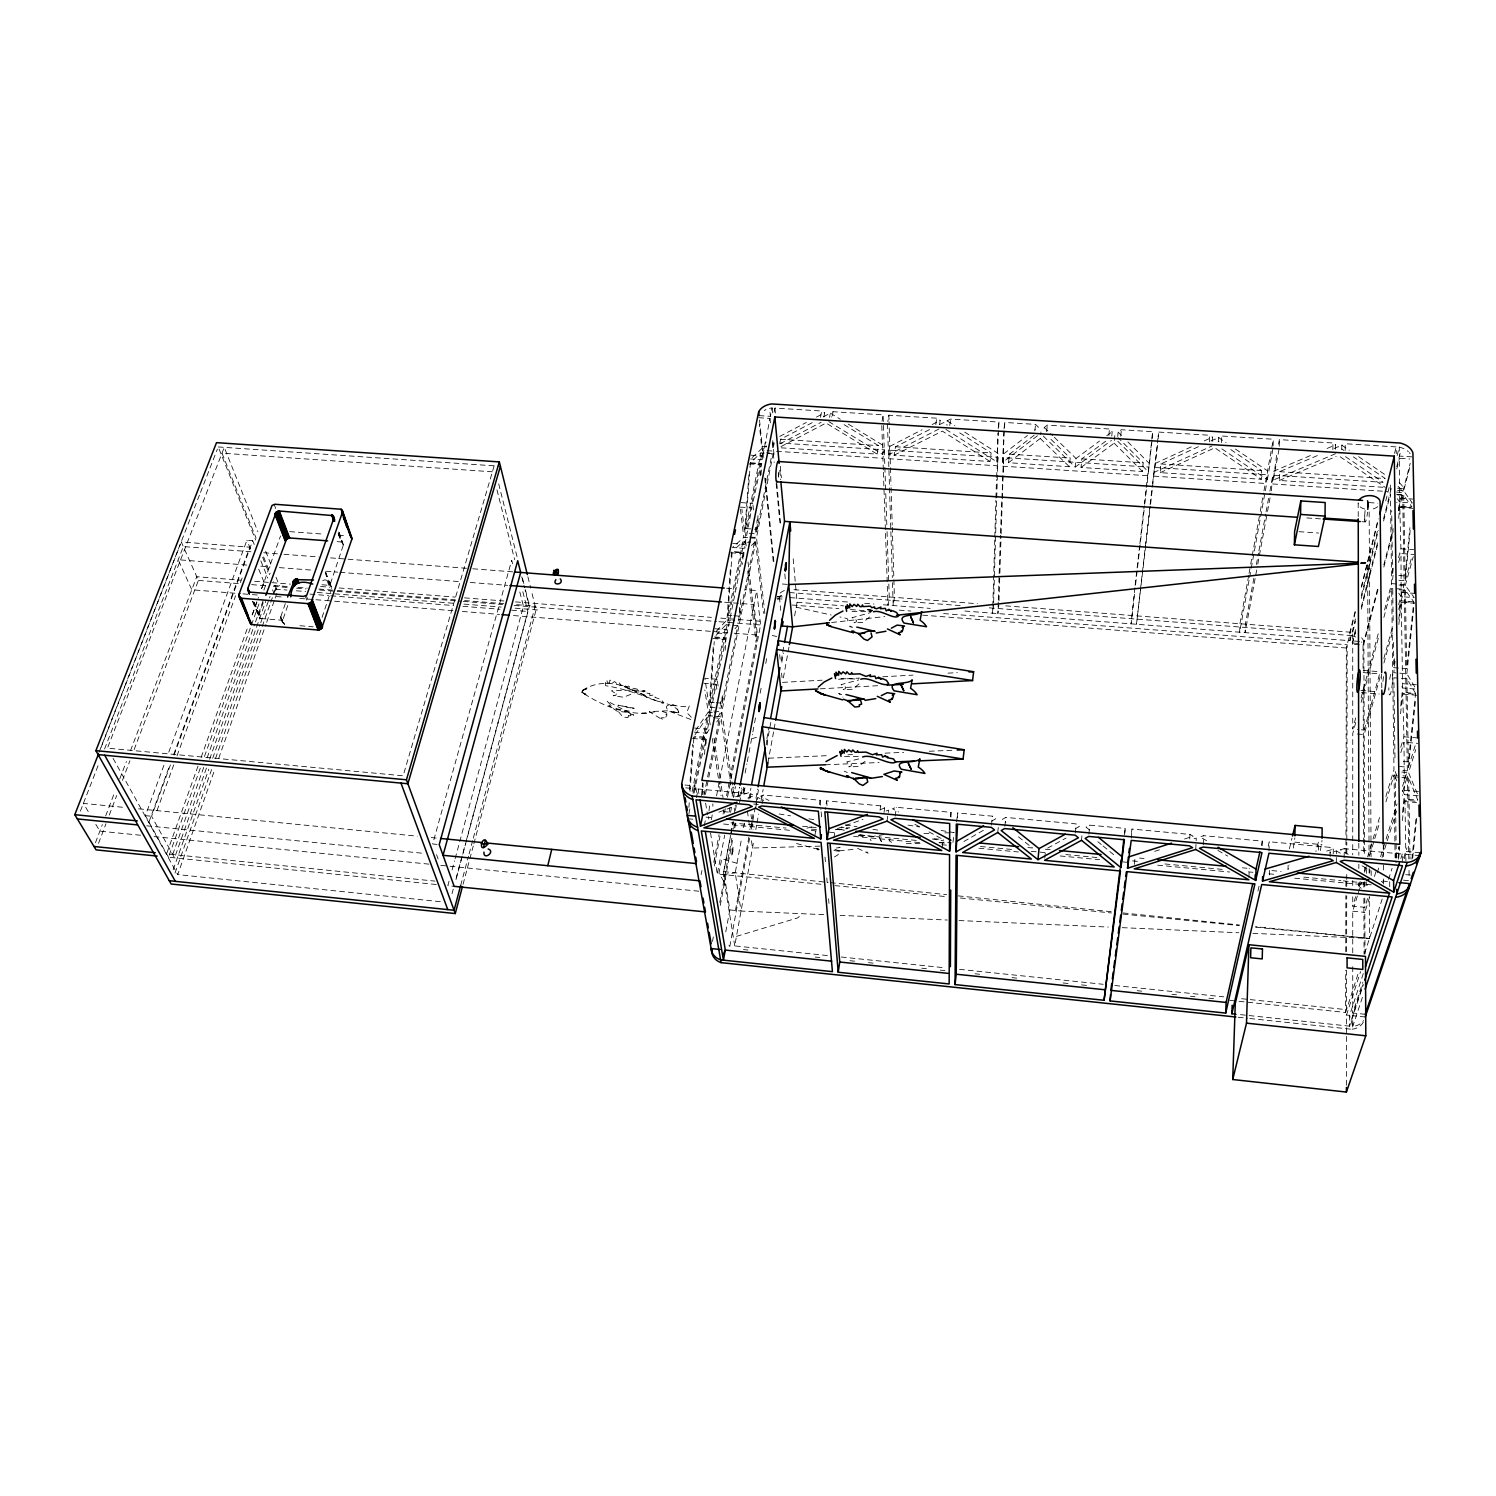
<?xml version="1.0" encoding="UTF-8"?>
<svg xmlns="http://www.w3.org/2000/svg" width="1496" height="1496" viewBox="0 0 1496 1496"><rect width="100%" height="100%" fill="white"/><g stroke="black" fill="none" stroke-linecap="round" stroke-linejoin="round"><path stroke-width="0.75" stroke-dasharray="5 3.75" d="M964.864 611.041L1349.953 640.699L1349.953 632.154L1355.6 609.508M1344.175 857.919L1344.193 848.662L1402.276 854.029L1402.425 863.342M1345.203 450.408L1345.222 443.732L1396.179 446.911L1396.273 453.625M1239.081 1001.329L1345.615 1012.455L1345.708 970.399M1345.745 951.718L1345.858 895.655M1345.876 886.305L1345.895 876.955M1345.933 853.599L1345.97 837.255M1345.97 834.918L1346.344 648.011L1356.012 609.358M1346.381 1085.198L1346.512 1015.036L1360.575 971.596M1346.587 970.156L1346.512 1009.65L1239.922 998.543M1346.624 951.55L1346.718 895.786M1346.737 886.474L1346.737 881.836M1346.755 879.517L1346.755 872.542M1346.793 853.936L1346.811 842.323M1346.811 840.004L1347.167 644.776L940.984 613.379M951.007 817.003L951.026 812.347L896.403 807.298L892.476 808.719L898.535 811.973M1341.762 449.642L1341.781 445.191L1345.222 443.732M1333.254 853.786L1333.273 849.148L1330.187 847.372L1269.244 841.743L1268.253 846.044M1335.61 449.268L1335.648 444.817L1332.917 442.966L1279.398 439.618L1278.556 444.144M1336.321 862.5L1336.377 850.944L1329.701 852.888M1330.131 856.61L1330.187 847.372M1332.88 449.642L1332.917 442.966M957.608 817.62L957.646 812.964L992.484 816.18L995.738 818.761L991.698 821.098M1320.407 850.57L1322.034 840.453M1318.387 850.139L1318.481 841.818L1315.9 851.561M1293.329 848.064L1294.863 837.966M1288.112 865.361L1288.019 869.494L1289.141 864.987M1365.119 510.51A10.659 1.29 -84.2 0 0 1364.707 515.896L1364.726 520.066A10.659 1.29 -84.2 0 0 1365.923 520.907A10.659 1.29 -84.2 0 0 1367.531 512.174M1269.001 850.925L1269.244 841.743M1279.23 446.257L1279.398 439.618M1269.506 874.936L1269.618 870.392M1382.996 487.266L1279.323 480.459L1279.548 471.67L1319.453 454.691M1262.194 845.689L1262.306 841.107L1203.682 835.684L1199.979 836.862L1208.001 841.481M1273.115 445.864L1273.302 439.226L1221.746 436.009L1218.473 437.505L1218.268 441.918M1271.338 490.819L1272.853 475.167L1382.678 482.31M1335.591 453.699L1273.32 480.066L1276.892 453.195M992.746 608.573L992.615 613.192L993.568 604.945M992.802 606.273L994.747 539.495M994.803 537.195L995.868 500.337M995.943 498.037L996.467 479.618M996.542 477.318L997.926 457.234L889.933 450.203L888.587 458.674L892.327 577.55M945.902 429.389L996.99 461.965L997.832 432.942M993.643 602.626L997.926 457.234M996.99 461.965L998.954 422.078L950.633 419.067L947.118 420.825L946.5 425.107M1251.254 568.181L1266.626 483.545L1266.888 474.774L1154.463 467.444L1152.575 483.675M1221.858 448.875L1267.318 479.674L1267.58 470.885L1273.302 439.226M1248.954 877.535L1249.235 868.465M1198.464 446.687L1160.803 463.966L1160.242 472.661L1261.334 479.281L1261.596 470.511L1228.74 448.202M998.243 602.084L997.888 613.584L998.842 605.338M998.318 599.765L1000.394 535.269M1000.469 532.969L1003.648 457.608L1148.61 467.07L1144.384 504.171M1037.439 435.747L1002.75 462.339L1003.76 431.072M998.991 600.719L999.814 575.324M999.889 573.024L1001.086 536.092M1001.161 533.792L1003.648 457.608M1002.75 462.339L1004.788 422.452L1035.569 424.378L1038.374 427.108L1034.727 429.913M1203.27 844.81L1203.682 835.684M1221.447 442.61L1221.746 436.009M1195.753 849.448L1196.295 838.059L1191.919 839.443M1189.75 838.976L1189.975 834.413L1131.967 829.065L1131.406 833.365M1209.348 441.862L1209.684 435.261L1158.615 432.064L1158.091 436.57M1212.227 441.526L1212.452 437.131L1209.684 435.261M322.706 580.766C326.633 577.269 331.009 585.216 330.728 582.711L343.407 544.843L342.023 542.113L336.619 541.515M713.199 646.983L709.254 707.159L721.334 708.206L722.25 694.312M714.284 702.54L710.263 702.185L714.228 641.597M725.167 650.293L725.934 638.717L713.798 637.726M716.322 631.237L726.981 619.961L730.572 565.675M731.17 556.643L731.469 552.118L743.269 552.978L742.521 564.31M716.304 702.709L722.325 703.232L722.942 693.901M743.269 552.978L726.906 633.818L714.808 632.845M731.862 615.567L727.935 615.267L732.161 551.5L743.942 552.361L743.475 559.205M1134.529 864.389L1134.978 857.657M739.641 607.32L738.744 620.896L732.853 620.429M733.807 615.716L739.679 616.184L740.894 597.951M740.202 507.088L751.852 507.911L744.204 548.359L732.423 547.499L743.755 537.438L755.218 538.261L754.732 533.922M1150.63 503.909L1157.829 438.814M1131.369 838.115L1131.967 829.065M1158.185 438.627L1158.615 432.064M1147.208 482.684L1152.631 431.69L1121.308 429.726L1118.092 432.101L1117.736 436.458M1124.88 832.954L1125.179 828.429L1089.649 825.156L1086.059 827.12L1089.612 830.056M1152.182 438.253L1152.631 431.69M689.45 789.869L692.723 744.185M688.889 807.391L689.226 802.791M690.049 791.309L693.321 745.401M693.49 743.101L693.994 736.219L707.234 717.164L711.273 717.519M701.587 795.591L702.409 784.166M704.541 754.452L705.701 738.444L693.209 737.341M702.316 794.769L703.157 783.287M705.962 744.204L706.467 737.322L693.994 736.219M694.275 732.142L706.748 733.227L716.135 684.327L703.812 683.279M748.898 474.943L744.671 532.987L741.885 509.108M745.569 528.537L750.375 462.75L760.94 452.877L772.086 453.625L756.995 529.36L745.569 528.537L760.94 452.877M1105.712 441.245L1081.832 458.842L1081.028 467.463L1142.551 471.502L1143.168 462.825L1118.036 437.617M285.325 603.58L280.65 617.156L282.856 620.316L261.015 618.54L258.752 615.38L263.52 601.803M749.234 533.305L756.097 533.81L757.126 519.86M760.361 475.709L761.221 464.097L749.739 463.33M756.995 529.36L758.154 513.465M760.996 474.868L761.483 468.042M758.659 417.721L769.973 418.45L762.1 459.74L750.637 458.973M744.971 787.794L743.755 793.385L743.68 787.27M1088.92 834.17L1089.649 825.156M1120.785 436.271L1121.308 429.726M1111.79 436.084L1112.164 431.727L1109.415 428.997L1047.331 425.107L1044.245 427.482L1043.797 431.802M1081.533 840.322L1081.907 835.834M1081.028 467.463L1114.165 443.171L1114.894 434.476M1075.4 832.917L1076.166 823.903L1005.798 817.414L1002.376 819.378L1005.873 822.164M1108.873 435.523L1109.415 428.997M1044.769 858.106L1045.592 849.223L1050.229 849.653M1043.329 436.121L1075.194 467.089L1076.017 458.468L1099.504 441.096M1034.147 435.243L1009.52 454.148L1008.51 462.713L1069.378 466.715L1070.201 458.075L1049.238 437.674M1393.225 568.181L1392.552 575.081L1391.691 510.641M1398.872 510.716L1399.321 506.134L1396.703 502.263M1409.718 467.575L1403.659 490.856L1412.336 503.011L1399.714 502.17L1399.452 458.318L1409.83 458.973M1392.608 579.831L1393.057 575.249M1398.667 518.214L1399.788 506.807L1412.43 507.649M1398.835 575.53L1405.137 575.997L1409.905 527.677M1398.91 580.28L1405.212 580.729L1410.186 530.5M1398.068 857.919L1399.19 846.568M1402.575 812.534L1403.94 798.901L1402.35 794.9M1418.245 795.835L1404.37 794.619L1404.015 742.203L1417.703 743.362M1398.592 859.134L1399.714 847.802M1402.425 820.612L1404.445 800.21L1418.358 801.445M1411.906 859.19L1416.001 818.312M1412.692 858.143L1416.768 817.321M1399.059 589.798L1405.38 590.265L1413.757 601.785L1406.745 668.712L1393.767 667.684L1394.964 656.164M1398.816 619.269L1400.742 600.831L1413.757 601.785M1398.984 585.03L1405.305 585.497L1414.206 597.596L1401.172 596.642L1400.985 553.557L1413.851 554.474M1395.039 661.232L1393.842 672.714L1406.838 673.742L1416.058 689.076L1402.631 687.992L1400.424 684.177M1398.853 624.524L1401.247 601.579L1414.3 602.533M1400.742 706L1402.182 692.293L1415.59 693.377L1408.353 761.932L1401.677 761.352M1402.631 687.992L1401.247 601.579M1400.555 713.723L1402.706 693.228L1416.151 694.312M1406.838 673.742L1413.832 607.133M1004.845 826.353L1005.798 817.414M1046.639 431.596L1047.331 425.107M1399.527 766.494L1408.447 767.261L1415.684 698.875M997.757 832.487L998.487 825.792M1008.51 462.713L1040.244 438.478L1040.954 431.989M991.493 825.1L992.484 816.18M1034.858 430.867L1035.569 424.378M1134.884 587.666L1131.107 623.851L1134.529 593.762M1135.146 585.347L1139.634 545.909M1139.896 543.59L1144.122 506.49M1135.595 584.506L1144.571 505.835M1144.833 503.516L1146.946 485.003M1152.032 440.441L1148.442 471.894L1117.381 440.815M1149.844 506.882L1136.493 624.262L1140.831 587.236M1150.125 504.563L1152.294 485.994M1141.111 584.917L1145.73 545.572M1146.011 543.254L1150.349 506.228M1157.493 445.303L1154.332 472.269L1212.022 445.939M952.971 842.379L953.681 836.526M956.58 821.865L957.646 812.964M1004.022 428.922L1004.788 422.452M950.484 816.797L951.026 812.347M998.15 428.548L998.954 422.078M942.05 848.326L943.153 839.537M929.558 429.633L895.468 446.743L894.122 455.214L990.072 461.516L991.137 452.951L958.824 432.307M1124.375 834.88L1125.179 828.429M895.15 816.143L896.403 807.298M949.736 425.5L950.633 419.067M887.016 821.154L888.587 810.121L884.323 811.655M884.043 812.422L884.678 808.008L880.677 805.858L826.615 800.865L825.194 809.635M939.582 424.696L940.199 420.413L936.72 418.188L888.848 415.196L887.82 421.591M880.041 810.271L880.677 805.858M935.804 424.621L936.72 418.188M833.889 838.04L835.254 829.345L844.436 830.205M938.983 428.978L888.456 454.84L889.802 446.369L889.054 421.872M883.332 469.95L882.921 458.3L884.286 449.829L780.445 443.059M732.161 848.55L732.068 855.787L733.003 846.306L732.909 853.543M828.784 421.629L882.79 454.485L884.155 446.014L883.108 414.841L833.066 411.718L830.317 413.158L829.551 417.384M819.415 804.642L820.126 800.267L763.689 795.049L760.66 796.209L768.907 800.454M882.06 421.236L883.108 414.841M814.759 836.208L816.18 827.55L802.398 826.241M781.192 447.828L877.142 454.111L878.526 445.64L843.258 424.153M827.419 955.551L734.723 945.902L753.853 840.471M755.817 829.644L756.621 825.194M757.032 822.95L758.659 814.03M761.09 800.659L763.11 789.495M767.972 762.698L773.675 731.301M774.068 729.057L775.302 722.344M783.362 677.931L789.009 646.833M794.619 615.922L797.088 602.252L792.974 556.25M762.1 803.763L763.689 795.049M832.3 415.944L833.066 411.718M1248.655 575.623L1239.941 623.757L1239.642 632.21L1249.179 579.606M1249.067 573.323L1250.301 566.46M1250.712 564.16L1259.838 513.745M1260.249 511.445L1263.559 493.1M1263.97 490.819L1266.888 474.774M1249.609 577.325L1250.843 570.462M1267.318 479.674L1273.059 448.089M735.434 910.484L748.86 837.18M750.543 828.017L751.796 821.136M752.208 818.854L753.049 814.273M755.985 798.228L757.668 789.065M766.906 738.669L769 727.224M781.174 660.783L784.11 644.757M749.59 838.34L729.506 948.127L729.057 945.304M751.273 829.195L758.79 788.018M766.737 744.559L770.926 721.689M781.81 662.223L783.474 653.079M755.648 808.233L757.63 797.368L763.689 800.472M750.038 798.21L750.842 793.852L698.165 788.99L696.425 797.649M820.519 417.347L821.678 411.007L774.928 408.071L773.656 414.392M725.766 931.858L729.824 909.923L723.69 871.644L730.553 835.366M823.866 417.029L824.633 412.803L821.678 411.007M1253.854 578.316L1245.401 624.169L1245.102 632.621L1257.388 566.292M1256.378 564.572L1258.491 553.109M1258.921 550.809L1265.672 514.138M1266.083 511.838L1269.468 493.493M1269.898 491.212L1272.853 475.167M1257.799 564.011L1267.112 513.689M1267.523 511.389L1270.908 493.1M1273.32 480.066L1279.173 448.463M823.772 914.654L741.044 911.045L735.228 872.785L741.53 838.807M743.587 827.681L744.428 823.23M748.879 799.126L750.917 788.149M712.451 941.47L713.33 936.889M719.8 902.499L731.881 838.34M733.601 829.177L734.891 822.295M739.641 797.088L741.38 787.925M720.249 905.473L733.134 836.993M734.854 827.849L735.695 823.286M739.566 802.735L742.577 786.765M745.139 773.058L746.859 763.932M747.289 761.651L748.58 754.788M749.01 752.507L750.3 745.663M750.73 743.381L752.451 734.255M752.862 731.974L754.152 725.111M754.582 722.83L755.873 715.986M760.174 693.153L761.445 686.309M765.746 663.476L767.037 656.632M731.768 855.095L733.283 847.017M743.475 792.637L744.204 788.729L744.559 791.29M730.553 812.422L731.376 808.158M733.395 797.499L735.49 786.522M730.983 833.085L733.115 821.753M737.902 796.433L739.622 787.289M734.723 945.902L723.26 874.599L730.609 835.647M731.058 833.347L733.208 821.902M735.378 810.439L736.238 805.858M737.977 796.695L739.697 787.532M714.284 866.016L720.006 836.171M724.419 813.207L725.298 808.625M727.505 797.144L730.59 781.08M731.039 778.78L760.566 624.973L756.677 590.527L745.101 589.648M820.893 884.248L717.295 874.001L724.719 835.086M729.076 812.178L729.955 807.597M732.124 796.153L733.882 786.99M713.76 862.294L719.052 834.749M723.035 814.105L723.914 809.504M726.57 795.741L757.481 635.071L753.928 604.515L723.727 602.159M701.138 874.618L701.961 870.466M716.528 795.891L756.677 590.527M704.279 825.699L705.981 817.134L712.863 817.788M779.734 443.471L780.575 439.282L813.282 422.115M704.036 795.012L707.178 779.192M707.627 776.929L719.333 718.211L713.293 717.687M722.325 703.232L737.79 625.609L731.918 625.141M739.679 616.184L754.321 542.749L747.439 542.244M773.339 447.304L774.18 443.115M705.401 794.432L755.63 541.982L748.767 541.477M764.867 613.603L756.509 537.532L773.282 453.195L766.625 452.764M692.106 791.608L707.234 717.164M710.263 702.185L726.028 624.674L729.955 624.991M727.935 615.267L742.858 541.907L733.676 550.117M688.889 813.824L690.273 806.98M693.059 793.291L744.185 541.159L745.008 548.06M694.107 793.03L694.986 788.691L682.288 787.532M696.631 792.431L695.528 785.998L705.701 738.444M718.117 685.953L717.145 679.278L725.934 638.717M753.479 509.93L752.769 503.423L761.221 464.097M759.089 415.608L770.403 416.337L772.104 407.903A15.521 11.426 -6 0 0 764.25 410.465M1261.352 845.408L1262.306 841.107M1257.93 891.092L1259.464 884.36M325.249 572.781L326.745 576.858L327.063 575.941M1289.384 848.756L1291.983 838.153M1361.267 586.843L1378.227 518.869M1394.553 453.382L1396.179 446.911M1361.528 587.217L1378.171 520.627M1349.953 640.699L1355.619 618.091M1361.285 595.483L1378.302 527.677M989.305 607.844L1351.917 635.613L1355.563 621.046M1361.267 598.381L1378.34 530.407M1385.745 500.936L1389.728 485.078M1397.133 455.588L1399.265 447.117A16.886 12.08 8.4 0 1 1406.147 449.997M1355.582 629.61L1351.898 644.159L1363.024 645.019L1377.947 587.498M1361.285 607.002L1378.414 539.177M1383.557 518.832L1391.392 487.808M1396.74 466.64L1400.443 452.016M1355.713 717.893L1352.739 729.076L1352.721 643.056L1355.582 631.761M1361.304 609.171L1378.452 541.384M1383.594 521.057L1390.438 493.942L1391.598 583.627L1383.819 612.724M1396.778 468.884L1399.452 458.318M1383.819 564.871L1393.225 528.686M1398.498 508.341L1410.223 463.199M1377.966 589.667L1363.866 643.916L1364.184 730.048L1357.302 729.468M1383.856 567.077L1393.244 530.912M1398.536 510.566L1402.65 494.746L1396.553 494.335M460.675 885.482L468.491 856.198M469.09 853.936L472.699 840.415M473.297 838.171L535.194 606.16L513.203 604.421M463.068 884.304L473.241 846.063M473.839 843.8L536.092 609.844L531.267 590.378M1361.098 697.753L1378.433 632.864M1398.536 557.634L1400.91 548.77L1399.788 506.807M452.035 893.617L453.251 889.11M456.28 877.815L465.368 843.968M465.985 841.706L527.845 611.471L522.123 588.957M455.981 879.573L466.902 838.976M467.5 836.713L529.304 606.647L525.077 589.854M1355.731 722.456L1352.739 733.62L1352.739 854.852M1361.117 702.335L1378.489 637.539M1383.875 617.418L1391.654 588.377L1404.258 589.293L1407.343 770.851L1402.537 786.26M1398.61 562.421L1400.985 553.557M449.043 881.181L447.828 885.688L454.167 886.343M452.091 869.905L454.522 860.892M455.139 858.648L523.45 606.179L519.71 591.575M1364.184 730.048L1379.555 674.079M1383.875 658.408L1393.094 624.823M1398.629 604.683L1404.183 584.543L1402.65 494.746M1405.212 580.729L1411.925 556.325M1364.576 837.293L1364.202 734.592L1380.845 674.229M1383.912 663.046L1393.169 629.517M1398.704 609.414L1404.258 589.293M1405.305 585.497L1413.253 556.68M494.148 465.836L403.135 775.807L107.432 748.168L224.25 447.36L257.91 531.791M1367.568 898.516L1364.82 907.324L1352.739 906.146L1356.124 894.963M1358.817 886.025L1360.182 881.537M1367.606 856.946L1372.337 841.276M1373.029 839.05L1379.78 816.685M1385.876 796.545L1393.973 769.711L1391.654 588.377M1400.761 747.271L1403.921 736.799L1402.706 693.228M1352.739 952.84L1352.739 911.214L1357.489 895.58M1358.162 893.355L1361.547 882.191M1364.932 871.027L1366.278 866.558M1369.663 855.413L1379.836 821.921M1385.932 801.837L1394.048 775.04L1400.742 775.62M1400.836 752.656L1404.015 742.203M1374.431 876.506L1376.488 869.905M1380.602 856.684L1385.39 841.294M1386.081 839.088L1397.058 803.876M1408.447 767.261L1415.627 744.223M1365.007 954.074L1364.838 912.373L1369.663 897.002M1377.199 872.841L1379.275 866.259M1382.024 857.47L1397.133 809.149M1402.612 791.59L1407.418 776.2L1402.967 775.826M1417.367 793.721L1408.54 772.628L1415.74 749.627M1345.615 1012.455L1358.349 972.961M1364.614 953.55L1382.192 899.04M1388.531 879.349L1392.065 868.391M1395.6 857.451L1399.115 846.512M1363.286 973.541L1349.635 1015.354L1349.616 1026.163L1363.323 984.555M1400.836 858.461L1402.276 854.029M1365.212 1014.288L1352.739 1012.998L1362.875 982.143M1403.641 857.937L1406.951 847.858M1351.823 1018.477L1362.875 984.873M1404.407 858.667L1407.007 850.775M1249.796 1018.495L1351.823 1029.267L1362.912 995.831M322.051 617.399L330.691 591.631M287.737 605.581L282.333 621.308L284.539 624.449L282.445 620.223M274.703 591.631L276.049 587.872M440.31 901.695L177.725 874.599L214.844 769.281M218.715 758.304L265.914 624.449M266.681 622.243L274.423 600.307M275.189 598.12L277.508 591.537L273.562 581.682M206.467 768.028L174.546 857.863L151.601 816.255L170.862 763.764M209.59 759.257L265.634 601.504M173.162 869.774L208.823 769.187M212.694 758.248L259.967 624.842M260.753 622.654L270.047 596.399M175.032 873.01L211.609 769.58M215.499 758.566L261.389 628.731M262.174 626.525L269.953 604.515M270.72 602.327L275.395 589.106L273.918 585.46L288.747 586.638M436.234 884.51L168.487 857.245L200.539 767.467M204.447 756.527L250.599 627.329M251.384 625.141L259.986 601.055M263.894 590.097L265.465 585.721L257.798 566.928M172.695 854.497L203.98 766.644M207.103 757.874L254.731 624.131M255.517 621.943L264.119 597.82M198.033 766.083L166.598 853.879L434.981 881.125M201.175 757.331L248.261 625.852M252.169 614.893L258.453 597.371M261.594 588.601L263.951 582.019M252.3 614.856L256.994 601.691M261.707 588.545L280.537 535.961M156.987 810.626L173.835 764.587M177.033 755.817L235.583 595.782M240.389 582.617L242.801 576.035M148.927 822.033L169.721 765.335M173.723 754.414L249.776 547.199L181.278 541.963L198.407 580.411L133.2 752.077M174.078 755.013L252.693 540.654L246.934 540.206L167.926 754.433M168.487 857.245L145.355 815.638L164.71 763.184M98.53 843.351L105.954 823.791M109.264 815.096L116.688 795.554M122.466 780.332L129.909 760.772M95.482 842.659L102.345 824.633M105.655 815.937L114.781 792.001M119.736 778.967L126.375 761.558M130.507 750.693L196.761 576.708L240.781 580.186M80.373 811.169L98.624 764.25M104.552 749.01L183.335 546.582L251.646 551.818L246.934 540.206M98.96 752.451L199.623 494.615M200.483 492.446L217.388 449.118M100.999 747.589L124.654 686.982M125.496 684.831L180.436 544.133M847.615 620.877L847.821 620.354A2.562 1.907 -23.3 0 0 846.493 618.409L839.929 616.95M890.101 838.845L889.185 840.752A23.45 11.594 13.9 0 1 893.43 843.912M848.943 828.429L849.41 827.55L846.512 828.298L847.129 826.746L841.332 827.718M716.771 722.026L719.333 718.211M706.748 733.227L709.216 729.581M717.874 716.846L720.343 713.199L714.284 712.676M695.547 730.31L708.244 712.152L704.84 689.937M735.004 628.694L737.79 625.609M581.869 692.293L585.684 694.144C579.045 694.238 582.916 687.88 587.199 689.263C581.888 688.403 579.401 694.013 586.058 694.817L581.925 692.237C600.887 705.177 623.234 714.246 646.553 713.237L641.84 713.255L657.305 711.629M715.986 635.407L726.028 624.674M582.655 690.348C598.55 679.427 620.41 682.494 636.529 691.9L624.131 686.627L646.87 696.182L640.288 693.172C650.629 702.166 669.217 701.231 677.819 709.871M751.347 545.498L754.321 542.749M752.245 457.496L761.801 448.669L759.332 424.359M1003.779 453.774L1027.453 435.523M1106.741 435.747L1112.164 431.727M1075.194 467.089L1111.435 440.441M869.531 616.988L863.08 622.448L853.973 622.785L856.273 621.869L856.441 620.26L851.953 617.755L870.896 612.519M859.003 683.952L852.458 689.282L843.164 689.581L845.502 688.684L845.67 687.113L841.07 684.626L858.48 680.025M865.099 761.37L858.349 766.588L848.774 766.812L851.187 765.952L851.374 764.4L846.643 761.95L860.649 758.435M963.892 841.5L983.377 830.299M1075.287 828.709L1079.327 826.503L1076.166 823.903M1047.649 848.101L1066.068 838.022M779.697 436.458L806.25 422.489M816.461 417.104L824.633 412.803M823.492 416.748L827.587 414.598L831.495 416.991M780.071 443.788L821.024 422.339M780.968 446.593L826.035 423.069L877.142 454.111M889.802 446.369L922.06 429.763M932.139 424.565L940.199 420.413M939.6 424.602L943.602 422.583L947.398 425.014M894.122 455.214L942.387 431.147L990.072 461.516M1154.931 463.573L1191.901 446.575M1204.224 440.909L1212.452 437.131M1211.031 440.927L1215.22 439.02L1219.072 441.638M1160.242 472.661L1214.789 447.809L1261.334 479.281M1273.563 471.277L1312.086 454.84M1327.083 448.463L1335.648 444.817M1334.152 448.445L1338.34 446.649L1343.969 450.483M1279.323 480.459L1336.208 456.448M747.794 798.097L754.246 795.61L750.842 793.852M718.884 812.178L736.107 805.596M880.396 809.598L884.678 808.008M837.386 828.578L862.986 819.341M838.994 847.241L840.154 847.578L833.908 848.251M884.099 834.525L869.12 837.068L871.083 840.771M777.06 597.11L782.969 595.184M1184.495 839.013L1193.135 836.227L1189.975 834.413M1154.688 851.355L1161.251 849.26M752.338 738.613L756.471 737.322M735.49 796.844L750.15 792.263M736.443 936.365L797.536 917.946A2.805 2.3 -28.8 0 0 798.527 913.738L798.116 913.532M1326.672 851.093L1333.273 849.148M1344.193 848.662L1340.285 849.803L1348.177 854.366M806.905 828.13L814.834 826.465M853 849.429L836.283 851.187M723.26 874.599L735.228 872.785L828.167 882.416M836.844 829.644L847.727 828.672M831.626 622.504L884.809 616.576M1360.649 563.655L1367.606 562.87L1369.008 842.79M782.558 682.382L822.164 680.175M838.471 679.259L859.452 678.081M882.752 676.79L913.046 675.107M947.997 673.144L957.328 672.639M820.219 688.833L877.928 685.692M768.794 758.192L826.951 755.686M847.877 754.769L852.533 754.582M885.09 753.161L903.715 752.357M929.297 751.254L952.559 750.263M825.455 764.774L879.106 762.53M1360.612 563.132L1367.606 562.87L1360.631 562.384M858.835 835.46L863.473 835.31M923.93 833.515L930.905 833.309M944.855 832.898L954.149 832.618L938.011 829.981M820.089 846.119L752.488 848.026L751.216 838.789M906.352 843.688L920.339 843.295M938.983 842.772L950.633 842.454M852.009 611.359L871.327 611.621M834.469 856.965L838.265 854.571L837.124 850.495M841.033 678.679L858.629 679.034M858.293 756.621L842.903 756.415M321.977 584.768L329.756 585.385L331.738 587.404M873.552 836.825L859.097 834.6M816.461 829.42L810.739 829.177L809.953 826.054M840.098 915.365L947.361 920.04M959.03 920.545L1108.293 927.053M1122.281 927.67L1238.875 932.756M1252.881 933.354L1369.476 938.441L1369.27 896.459M1411.869 456.86L1399.415 456.074L1399.265 447.117M780.575 439.282L878.526 445.64M895.468 446.743L991.137 452.951M1009.52 454.148L1070.201 458.075M1081.832 458.842L1143.168 462.825M1160.803 463.966L1261.596 470.511M1279.548 471.67L1385.203 478.514L1353.338 456.86M766.681 446.874L762.231 446.575A15.259 11.351 -6 0 1 766.214 442.161M1397.507 488.22L1403.622 488.612A16.587 11.987 8.7 0 0 1396.797 481.058M1397.545 490.445L1403.659 490.856M767.055 450.67L773.713 451.1M776.48 451.287L882.921 458.3M888.587 458.674L996.878 465.798M1002.619 466.172L1147.993 475.747M1153.883 476.139L1266.626 483.545M1272.61 483.956L1387.372 491.511M1396.516 492.109L1402.612 492.502A16.55 11.968 8.7 0 0 1397.021 485.695M1397.619 494.933L1403.734 495.326L1411.944 506.976L1399.321 506.134M750.917 455.195L762.38 455.962M1400.088 498.224L1412.729 499.066M1369.102 502.6L1377.835 503.18M750.375 462.75L761.819 463.517M749.122 463.91L760.604 464.676M1400.237 507.499L1412.916 508.341M1306.812 517.934L1320.762 518.888M1361.902 521.693L1365.175 521.898M218.248 446.949L500.412 466.266M492.39 471.801L221.988 453.176L256.059 538.055M1298.977 531.678L1318.556 533.044M741.137 502.6L752.769 503.423M1400.91 548.77L1413.757 549.668M749.664 537.027L756.509 537.532M1391.598 583.627L1404.183 584.543M732.685 543.497L744.466 544.357M1401.602 592.435L1414.655 593.388M730.777 552.735L742.596 553.614M1401.771 602.308L1414.842 603.281M289.663 531.622L324.482 534.222M338.433 535.269L345.389 535.792M782.315 584.001L788.673 584.487M793.965 589.686L977.43 603.711M1005.705 605.861L1349.953 632.154M789.402 592.528L961.404 605.693M263.689 552.753L281.659 554.118M283.978 554.305L318.947 556.98M330.597 557.877L470.417 568.592M472.755 568.779L514.699 571.996M726.589 588.227L735.845 588.938M777.396 596.605L783.511 597.091M790.15 597.596L848.4 602.084M864.707 603.337L874.019 604.047M883.351 604.777L930.194 608.386M1359.415 641.429L1352.721 640.924L1352.721 632.359A15.128 11.501 10.5 0 1 1355.339 633.238M777.004 598.643L783.137 599.111M1352.721 643.056L1359.415 643.579M797.088 602.252L843.52 605.843M899.208 610.144L910.821 611.041M792.263 605.038L838.826 608.648M850.476 609.564L871.42 611.191M922.639 615.155L1346.344 648.011M246.803 565.077L178.211 559.747L191.787 589.779L240.632 593.688M260.772 566.161L270.084 566.89M279.397 567.62L312.01 570.144M325.978 571.229L337.629 572.145M339.947 572.332L461.049 581.738M470.361 582.468L507.612 585.366M254.675 581.29L269.579 582.468M271.898 582.655L290.467 584.113M320.63 586.507L329.905 587.236M339.199 587.965L455.214 597.128M464.489 597.858L503.928 600.981M515.54 601.897L711.46 617.38M720.735 618.11L760.136 621.214M726.981 619.961L730.908 620.279M1363.174 670.414L1378.751 671.648M298.003 587.367L307.26 588.115M318.835 589.031L335.029 590.303M337.329 590.49L455.345 599.84M464.601 600.569L503.946 603.692M198.407 580.411L240.033 583.702M251.59 584.618L265.465 585.721M273.394 586.357L287.288 587.461M296.545 588.19L305.801 588.919M319.695 590.022L460.936 601.224M463.255 601.411L502.619 604.534M514.194 605.45L716.621 621.495M718.94 621.682L735.134 622.953M737.435 623.14L760.566 624.973M1363.137 672.583L1379.293 673.855M1415.59 693.377L1406.913 678.791L1393.898 677.763L1395.001 760.791M275.395 589.106L287.026 590.041M296.339 590.789L305.651 591.518M317.283 592.453L454.634 603.356M463.947 604.104L501.179 607.058M515.148 608.18L540.729 610.2M309.953 594.118L328.503 595.595M330.822 595.782L453.662 605.562M462.937 606.31L500.019 609.265M511.613 610.181L527.845 611.471M715.069 628.75L727.187 629.723M1403.08 683.691L1416.506 684.775M242.95 593.875L249.944 594.436M252.263 594.623L259.238 595.184M276.517 596.567L281.154 596.941M299.742 598.419L313.692 599.541M316.011 599.728L332.28 601.018M334.599 601.205L453.101 610.705M462.395 611.453L499.57 614.426M513.502 615.548L731.918 633.032M734.237 633.219L757.481 635.071M714.546 636.941L726.645 637.913M1360.893 690.423L1377.124 691.732M713.05 638.53L725.205 639.503M1403.248 694.181L1416.712 695.266M1361.472 692.592L1379.293 694.032M299.948 625.721L313.169 626.824M717.145 679.278L704.859 678.249L710.507 715.275M1403.921 736.799L1417.591 737.939M1357.321 734.012L1364.202 734.592M833.908 850.532L840.995 851.523L831.477 848.064M713.816 711.049L721.839 711.741L732.442 784.97M1402.893 770.477L1407.343 770.851M708.244 712.152L712.283 712.507M1401.846 772.048L1408.54 772.628M712.807 716.042L708.786 715.686L710.189 724.831M714.826 716.21L720.848 716.734L732.498 796.676M1396.273 857.638L1395.207 776.835L1408.634 778.014L1417.815 800.136L1403.94 798.901M694.574 728.047L707.047 729.15M1404.781 790.318L1418.676 791.534M692.424 738.463L704.934 739.566M1404.445 800.21L1404.968 801.519L1416.581 802.548M684.962 785.026L695.528 785.998M1419.928 852.757L1405.773 851.448L1404.968 801.519M1294.788 842.136L1321.997 844.642M1419.985 855.656L1405.81 854.347L1405.922 861.341M753.666 804.063L758.304 804.493M1405.716 874.674L1410.317 875.104M723.503 811.617L728.047 812.029M1403.491 880.172L1410.429 880.826M933.971 838.676L940.853 839.331M1027.883 847.54L1032.446 847.97L1016.588 835.366M1139.541 858.087L1144.103 858.536M1242.391 867.811L1246.953 868.241M1271.918 870.597L1281.156 871.476M1382.753 881.069L1387.372 881.518M687.88 818.761L694.107 819.359M730.983 822.856L786.092 828.073M811.337 830.467L818.237 831.122M829.158 832.15L836.058 832.805M859.022 834.992L916.45 840.415M939.413 842.603L946.314 843.258M980.46 846.493L1012.755 849.541M1031.23 851.299L1047.368 852.832M1065.844 854.571L1098.139 857.638M1132.491 860.892L1139.447 861.546M1164.917 863.959L1225.149 869.662M1248.319 871.869L1252.937 872.299M1269.001 873.832L1273.638 874.262M1303.82 877.124L1340.958 880.639M1343.277 880.864L1366.484 883.07M1358.929 883.669L1371.234 884.828M723.596 824.015L793.235 830.617M853.599 836.339L920.919 842.734M941.807 844.716L946.444 845.147M978.945 848.232L1018.402 851.991M1060.197 855.955L1099.653 859.695M1122.879 861.902L1129.835 862.556M1157.698 865.193L1229.656 872.018M1294.657 878.189L1367.101 885.071M1352.739 911.214L1364.838 912.373M122.485 807.242L83.402 803.408L89.274 813.319M138.586 808.831L417.253 836.171M431.203 837.536L438.178 838.228M723.69 871.644L735.228 872.785M145.355 815.638L151.601 816.255M437.038 844.417L432.681 843.987L511.707 560.271L513.203 566.124M834.843 885.613L946.426 896.646M960.357 898.011L1111.453 912.953M1123.085 914.093L1239.305 925.575M1255.574 927.183L1369.476 938.441L1255.649 926.66M146.645 825.811L424.92 853.487M140.531 835.236L99.858 831.159L95.164 823.23M154.069 836.582L429.165 864.164M440.796 865.343L447.772 866.034M450.09 866.259L701.044 891.429M729.824 909.923L741.044 911.045M830.486 882.64L946.65 894.664M958.263 895.88L1111.603 911.737M1123.216 912.953L1239.38 924.977M841.313 957.01L945.603 967.875M959.516 969.333L1103.188 984.293M1114.782 985.509L1223.691 996.86M743.419 949.567L748.037 950.054M815.208 957.066L819.845 957.552M849.952 960.694L854.59 961.18M868.484 962.639L873.122 963.125M921.76 968.193L926.379 968.679M940.292 970.137L944.911 970.623M975.037 973.765L979.656 974.251M1012.081 977.636L1016.719 978.103M1063.039 982.947L1069.995 983.676M1081.571 984.892L1088.527 985.602M1137.166 990.689L1141.785 991.175M1171.91 994.316L1176.529 994.803M1190.442 996.261L1195.061 996.729M1208.955 998.187L1213.593 998.673M1229.805 1000.357L1236.762 1001.086M1346.512 1015.036L1349.635 1015.354L1352.739 1026.48A17.129 14.249 20.1 0 0 1363.548 1020.534M1365.231 1016.981L1352.739 1015.691L1352.739 1026.48L1234.929 1014.064M1238.202 1017.261L1247.477 1018.234M843.632 830.037L838.882 829.214M796.545 843.501L821.828 850.42M817.34 849.765L818.536 849.934M872.336 610.387L867.044 609.545L871.046 610.218M908.035 825.1L919.554 826.97M779.135 813.974L790.561 815.844M808.869 818.836L815.731 819.958M845.464 824.82L856.909 826.69M872.916 829.308L879.779 830.43M932.382 839.013L943.826 840.883M673.163 711.778L678.885 713.031L667.459 710.806L649.245 711.61L662.765 720.006L661.139 717.8L665.327 717.818L664.448 716.846L665.795 717.145L667.085 714.901L665.795 714.209L668.637 713.592L660.503 710.862M619.606 685.075L621.027 685.336M867.867 609.47L873.047 610.555M670.9 705.85C675.594 699.904 681.278 719.239 677.651 710.263M796.19 607.189L831.178 615.006M772.254 635.482L776.705 636.511M736.986 863.285L721.745 858.76L718.996 873.178L725.822 884.884M858.629 835.161C859.583 835.946 867.156 838.228 865.53 835.871M852.589 627.31L849.672 626.151L853.188 628.601M841.668 694.611L838.714 693.377L842.921 697.099M844.23 771.169L847.278 772.46M690.815 719.501L668.375 710.937C659.549 699.343 683.99 709.441 689.357 705.906L686.683 712.75A25.151 10.865 22.8 0 1 693.003 719.969M819.341 849.653L816.517 848.456L818.574 848.737L817.938 846.456M914.86 824.277L920.919 827.55M928.997 831.907L941.115 838.452M1217.875 850.439L1227.674 856.067M1336.377 850.944L1340.322 853.225M1362.033 865.773L1369.925 870.335M830.317 413.158L840.303 419.235M848.269 424.116L884.155 446.014M947.118 420.825L954.953 425.836M964.733 432.101L998.038 453.4M1345.502 456.654L1383.108 482.18M1340.192 456.822L1385.296 487.416M1218.473 437.505L1226.028 442.648M1235.472 449.062L1267.58 470.885M1341.781 445.191L1349.28 450.296M1358.649 456.691L1384.885 474.569M1097.877 841.724L1101.299 844.529M1103.02 845.932L1115.006 855.768M1040.244 438.478L1069.378 466.715M1044.245 427.482L1052.604 435.635M1054.287 437.262L1076.017 458.468M1114.165 443.171L1142.551 471.502M1118.092 432.101L1121.346 435.373M1127.872 441.918L1149.04 463.199M857.601 848.344L868.222 853.281L866.39 851.299L868.97 850.42M1398.741 593.183L1401.172 596.642M1397.339 498.71L1399.714 502.17M113.098 758.36L177.725 874.599M881.256 841.425L879.087 837.012L881.649 841.724M254.226 602.29L261.015 618.54M253.74 602.177L260.528 618.428M252.805 601.149L260.08 618.241M252.544 601.429L259.35 617.68M280.762 616.633L283.679 624.187M280.65 617.156L283.268 623.925M280.65 618.185L282.931 623.608M252.693 540.654L254.264 544.525M260.865 560.888L267.84 578.148M272.553 589.835L274.049 593.519M219.108 449.118L255.648 540.019M262.623 557.335L269.579 574.651M263.595 556.886L270.234 573.417M1395.132 771.469L1396.815 775.676M1402.687 790.412L1404.37 794.619M265.671 551.276L271.73 566.423M276.031 577.25L279.49 585.908M1395.207 776.835L1396.797 780.856M306.287 595.539L307.858 599.615M305.221 596.119L306.792 600.195M274.123 504.358L275.713 508.509M327.306 581.121L328.858 585.329M329.588 581.944L331.794 587.909M325.567 571.883L331.701 588.582M325.474 572.257L326.969 576.334M328.821 581.383L330.373 585.591M328.204 581.196L329.756 585.385M436.551 854.646L438.085 858.91M338.638 533.642L341.574 541.945M338.152 533.53L341.088 541.851M339.106 532.277L343.407 544.843M338.769 531.978L343.295 545.367M496.953 489.828L514.68 559.672M498.692 483.881L517.448 558.326M522.572 578.634L524.834 587.666M525.414 589.91L529.397 605.712M521.767 576.802L524.516 587.685M527.901 576.839L530.706 588.115M694.387 785.138L695.715 792.992M698.165 788.99L698.913 793.404M702.222 782.614L704.092 794.039M705.607 803.184L707.496 814.609M710.507 832.879L717.295 874.001M712.302 738.538L719.314 784.203M719.651 786.485L721.053 795.629M713.985 738.164L720.96 783.923M721.296 786.204L723.035 797.649M720.361 701.53L721.334 708.206M732.76 787.251L734.087 796.414M716.135 684.327L717.108 690.984M734.162 808.102L734.835 812.665M747.42 811.056L748.374 817.994M748.692 820.294L749.945 829.551M750.955 814.479L751.534 818.854M751.834 821.042L753.012 829.812M766.663 740.127L767.467 746.897M746.167 545.928L745.101 536.709L762.175 452.465L762.885 459.422M748.037 562.047L756.901 638.1M740.464 509.257L743.755 537.438M747.701 571.079L756.06 642.42M755.387 527.303L756.097 533.81M755.63 541.982L763.521 613.36M779.678 654.612L780.164 659.231M781.585 673.125L782.071 677.744M759.538 420.039L763.315 457.327M765.428 478.234L773.881 561.785M764.774 477.991L773.488 563.842M779.416 597.054L780.762 610.424M770.029 412.391L770.403 416.337M772.721 440.666L774.367 458.075M776.798 483.619L780.538 523.095M769.973 418.45L770.403 422.863M772.291 442.779L772.927 449.398M773.282 453.195L774.18 462.488M776.162 483.376L779.921 522.833M784.802 573.903L785.456 580.859M779.79 470.342L780.65 479.618M772.104 407.903L772.74 414.542M778.444 472.194L778.631 477.635M774.928 408.071L775.564 414.878M780.276 466.191L781.361 477.822M820.126 800.267L820.93 809.56M821.136 811.879L821.734 818.854M825.007 857.058L825.418 861.696M826.802 877.928L827.195 882.565M828.597 898.797L828.99 903.434M826.615 800.865L826.989 805.503M884.286 449.829L886.96 529.247M887.035 531.566L889.241 596.96L888.007 605.132L887.278 584.151M881.799 425.575L882.79 454.485M883.407 472.269L887.203 581.832M888.848 415.196L888.998 419.647M889.933 450.203L890.999 485.246M891.074 487.584L892.214 524.946M892.289 527.284L894.421 597.371L893.206 605.525L892.383 579.887M887.483 423.723L888.456 454.84M1403.734 495.326L1405.137 575.997M1405.38 590.265L1406.745 668.712M1406.913 678.791L1408.353 761.932M1408.634 778.014L1410.036 858.91M1407.418 776.2L1408.821 858.966M1409.026 870.466L1409.101 875.067M1392.739 589.331L1393.169 621.607M1393.43 642.345L1393.767 667.684M1395.918 853.449L1396.049 862.743M1390.326 485.041L1390.42 491.698M1394.048 775.04L1395.113 857.694M1389.672 881.724L1389.784 890.924M1381.593 674.042L1381.837 690.067M1383.276 845.053L1383.389 856.61M1383.37 864.969L1383.52 870.485M1383.501 878.994L1383.557 885.987M1369.158 511.931L1371.084 856.834M1371.159 870.822L1371.178 875.497M1369.008 845.128L1369.083 856.797M1369.139 868.465L1369.158 873.122M1364.707 515.896L1364.726 520.066M1364.576 839.63L1364.633 853.636M1364.689 867.643L1364.707 872.299M1364.726 881.63L1364.763 888.643M1364.801 897.974L1364.82 907.324M1363.099 668.282L1363.024 645.019A15.11 11.501 10.5 0 0 1361.51 641.952M1363.174 689.207L1363.716 854.31M1363.81 882.21L1363.847 889.185M1363.866 898.498L1364.053 954.298M1358.2 502.75L1358.237 518.869M1358.798 843.239L1358.873 855.263M1358.836 864.221L1358.836 868.578M1358.929 882.528L1358.873 885.277M1352.739 880.508L1352.739 887.502M1352.739 896.815L1352.739 906.146M1352.739 966.734L1352.739 1012.998M778.762 473.69A10.192 1.459 -86 0 1 778.481 476.177M712.825 803.876A11.313 1.833 -84.6 0 1 712.881 806.288M712.208 814.853A11.313 1.833 -84.6 0 1 711.255 819.733M708.73 819.041A11.313 1.833 -84.6 0 1 708.674 816.61M708.992 810.888A11.313 1.833 -84.6 0 1 710.301 803.053M1377.704 506.677A11.033 6.938 -2.8 0 1 1370.299 509.425M1364.689 509.051A11.033 6.938 -2.8 0 1 1358.162 503.685M1363.305 1022.198A17.092 14.212 20.2 0 1 1351.823 1029.267M1351.917 635.613A15.11 11.501 10.5 0 1 1355.731 637.072M1407.287 450.82A16.886 12.08 8.4 0 1 1408.353 451.699M1409.288 452.652A16.886 12.08 8.4 0 1 1410.13 453.643M1361.622 637.745A15.128 11.501 10.5 0 1 1363.866 641.784M762.605 450.371A15.222 11.351 -6 0 1 764.68 447.584M765.597 446.743A15.222 11.351 -6 0 1 766.588 445.976M772.647 443.227A15.222 11.351 -6 0 1 773.993 442.928M777.714 599.803A13.95 10.958 -5.6 0 1 783.399 594.305M780.127 593.127A13.988 10.977 -5.6 0 1 785.381 590.135M1389.672 679.259A11.22 1.571 -84.7 0 1 1392.477 675.051A11.22 1.571 -84.7 0 1 1390.812 692.798A11.22 1.571 -84.7 0 1 1388.868 687.767M1382.902 681.522A11.22 1.533 -84.7 0 1 1383.688 676.267M1361.229 888.306A12.454 6.208 1.4 0 1 1359.827 882.116M1381.332 881.331A12.454 6.208 1.4 0 1 1382.884 882.771M1369.831 869.887A11.893 1.627 -85.4 0 1 1369.663 872.972M1367.55 884.622A11.893 1.627 -85.4 0 1 1366.203 881.724M1366.353 873.44A11.893 1.627 -85.4 0 1 1367.026 867.512M649.806 693.714L649.937 695.696L653.154 695.004L655.547 696.444L654.818 697.267L661.288 699.754L663.869 702.933L662.504 703.27C648.535 697.192 624.412 688.59 605.6 685.673L605.001 681.035L606.03 683.41L607.526 683.092L606.852 680.1L609.358 683.448L609.994 680.063L612.275 683.018L614.613 681.559L617.343 684.065L618.839 682.438L621.102 685.131L623.009 685.542L623.963 684.27L626.6 686.683L628.881 686.047L629.61 687.524L637.352 689.17L639.353 691.264L644.439 690.965L643.542 692.293L649.806 693.714M611.06 705.495L610.892 706.467L608.779 705.626L617.119 711.198L626.562 712.283L633.762 715.125L606.946 700.913L611.06 705.495M628.339 715.836L628.021 717.575L622.972 717.014L615.978 708.711L630.34 711.329L630.901 715.668L628.339 715.836M616.259 693.92L615.866 695.303L613.154 695.659L623.514 697.248L636.006 692.255L645.225 691.077L633.5 690.03L611.434 690.741L616.259 693.92M586.806 688.777L582.524 690.535L586.806 688.777M630.695 707.945L617.942 705.158L634.192 708.281L630.695 707.945"/><path stroke-width="1.5" d="M1346.381 1092.061L1365.792 1035.793L1365.493 956.393L1248.898 944.724L1235.285 1003.405L1232.723 1079.514L1346.381 1092.061L1346.381 1087.48M949.586 851.261L949.68 823.473L894.851 818.349L890.924 819.752L949.586 851.261L950.652 842.472M950.39 966.64L950.708 890.083M955.046 984.574L956.056 855.282L1120.448 871.009L1104.067 1000.282L955.046 984.574L956.243 974.214L957.272 855.899M956.094 851.879L956.299 824.09L991.25 827.344L994.522 829.925L956.094 851.879L957.552 824.595M1322.053 838.358L1322.146 827.905L1295.087 825.437L1292.488 836.04M1325.045 516.101L1325.157 502.544L1300.809 500.917L1294.62 531.379L1294.377 544.806L1318.387 546.489L1325.045 516.101L1300.566 514.437L1294.377 544.806M1294.9 835.871L1295.087 825.437M1300.566 514.437L1300.809 500.917M740.127 785.232L789.888 521.749L788.673 584.487L792.637 626.843L789.402 644.608M1367.793 509.388A10.659 1.29 -84.2 0 0 1367.942 506.733L1367.924 502.563A10.659 1.29 -84.2 0 0 1367.475 500.749M1262.512 881.107L1268.945 853.225L1330.112 858.928L1333.217 860.705L1262.512 881.107L1262.624 876.562M1255.069 879.33L1255.2 874.786M1255.705 880.452L1261.988 852.589L1203.177 847.091L1199.455 848.269L1255.705 880.452L1256.023 869.101L1259.894 851.879M1232.723 1079.514L1246.505 1023.152L1248.898 944.724M1234.929 1014.064L1231.863 1013.746L1232.162 1005.218M1110.537 994.597L1110.088 1000.918L1225.71 1013.091L1226.103 1002.432L1252.694 883.912M853.58 632.845L831.439 626.768L826.69 624.617L827.101 623.065M827.138 623.252L826.764 624.655L831.084 626.469L826.802 624.543M1127.554 868.241L1131.219 840.397L1189.413 845.82L1192.592 847.634L1127.554 868.241L1128.302 857.04L1171.518 843.164M1120.878 867.605L1124.394 839.761L1088.751 836.432L1085.142 838.377L1120.878 867.605L1123.833 839.2M1104.067 1000.282L1120.074 868.933M249.944 621.42L251.721 624.524L318.143 630.003L321.659 628.339L351.878 539.046L341.125 509.238L274.834 504.264L272.048 505.424L238.724 595.053L240.65 598.194L307.97 603.617L311.093 602.346L342.491 512.156L341.125 509.238M247.7 588.957L249.982 592.135L303.538 596.418L306.774 595.165L333.795 518.364L333.253 515.653L279.303 510.996L276.18 512.193L247.831 588.433L249.364 593.538M1037.962 859.695L1078.373 837.76L1075.213 835.161L1004.62 828.578L1001.179 830.542L1037.962 859.695L1039.028 848.606L1065.208 834.226M918.75 760.884L963.069 759.033L964.191 749.758L764.007 717.556M912.56 683.822L972.568 680.549L973.634 671.723L778.238 640.718L778.724 645.356M1120.654 864.389L1121.215 859.826M1111.715 983.545L1110.836 990.371L1226.103 1002.432M1112.313 978.982L1113.211 972.138M1113.809 967.575L1114.707 960.75M1115.305 956.187L1116.203 949.343M1116.801 944.78L1117.699 937.955M1118.297 933.392L1119.195 926.548M1119.793 922.004L1120.691 915.159M1121.289 910.596L1122.187 903.752M1122.785 899.208L1123.683 892.364M1124.281 887.801L1125.179 880.976M1125.759 876.413L1126.357 871.85M1128.863 852.739L1129.443 848.419M1110.088 1000.918L1127.105 871.644L1254.92 883.856L1225.71 1013.091M483.956 852.14C483.189 860.911 495.961 851.598 488.145 848.943M487.715 844.23C482.909 829.887 476.476 856.89 487.715 844.23L481.151 843.594M838.209 972.25L827.438 842.996L949.567 854.665L949.156 983.957L838.209 972.25L839.742 962.022L830.112 843.744M827.157 839.593L824.838 811.823L879.087 816.891L883.108 819.041L827.157 839.593L828.896 828.747L827.569 812.478M759.818 709.74L759.931 702.615L759.052 711.629L759.183 704.485M774.648 622.055L774.498 629.143L775.19 620.373L775.209 627.441M785.512 564.104L785.363 571.135L786.204 562.552L786.036 569.583M820.78 838.994L818.349 811.225L761.707 805.951L758.678 807.092L820.78 838.994L821.472 834.656M763.914 785.045L767.972 762.698M775.695 720.1L781.772 686.664M758.098 786.784L765.223 747.832M770.683 718.061L779.921 667.665M784.54 642.457L787.476 626.431M829.326 622.747L792.637 626.843L782.315 626.02L783.137 621.588M751.684 784.035L788.673 584.487L1358.275 563.225M1235.883 1017.018L721.072 962.639A15.521 13.595 -9.8 0 1 711.629 951.363L712.096 948.857M758.809 710.824L760.192 703.438M774.274 628.264L775.583 621.251M785.157 570.219L786.41 563.487M734.312 784.708L784.521 521.375L780.875 481.936M700.483 826.147L695.977 799.818L748.823 804.736L752.245 806.494L700.483 826.147L702.615 815.432L700.016 800.005M774.853 416.973L701.848 780.332L1399.826 844.324L1394.272 456.13L774.853 416.973L779.154 463.367M711.629 951.363L681.652 783.979L758.696 411.662A15.54 11.426 -6 0 1 771.749 403.939L1400.293 443.059A16.924 12.08 8.3 0 1 1412.916 452.802L1421.2 852.084L1365.231 1016.981M734.555 534.39L735.508 529.846M1231.863 1013.746L1261.726 884.51L1392.159 896.964L1364.763 980.179M547.779 865.716L551.725 849.373M1379.836 513.951L1394.272 456.13M483.507 847.447L485.359 840.397M460.675 885.482L454.073 910.26L169.291 880.714M527.34 574.576L499.327 461.909L216.509 442.648L95.875 750.674L171.142 884.005L455.27 913.551L462.47 886.548M455.27 913.551L406.445 779.79L499.327 461.909M500.412 466.266L407.884 783.754L98.1 754.62M1365.437 966.921L1389.148 894.29M1393.73 892.158L1402.463 865.679L1344.156 860.237L1340.229 861.378L1393.73 892.158L1393.599 880.639L1399.396 862.893M1365.1 989.267L1407.194 862.444A19.411 15.409 16.2 0 0 1421.2 852.084M1365.212 1014.288L1409.251 884.248M1411.158 878.657L1413.346 872.187M1416.263 863.547L1419.928 852.757M290.748 596.885C291.365 582.673 300.247 579.775 312.776 584.057M287.587 597.072L294.731 579.606L313.506 580.037M265.839 595.296L286.521 539.158L289.607 537.962L327.661 540.841M157.173 856.086L96.062 849.878L74.8 814.684L98.456 754.096M723.41 953.962L725.298 950.054L705.345 831.626M558.158 573.679C560.402 561.804 546.208 578.316 558.158 573.679L553.688 570.313M555.858 579.663C551.444 586.339 564.908 584.469 560.252 578.896M553.726 574.445L558.101 569.527M829.569 620.316L835.423 615.062L842.959 611.023M818.219 687.094L824.165 682.008L831.832 678.043M825.942 761.576L837.18 755.555M957.403 840.883L983.62 825.755M891.354 628.189L897.151 625.104L904.538 626.039L902.144 627.479L903.341 627.909L902.481 630.788L901.265 630.826L902.144 631.705L898.498 632.789L900.181 634.846L887.427 628.937M881.275 695.659L887.165 692.723L894.72 693.733L892.27 695.116L893.505 695.565L892.645 698.37L891.41 698.37L892.308 699.249L888.587 700.259L890.307 702.297L877.273 696.332M702.615 815.432L737.042 802.211M828.896 828.747L867.512 814.385M1265.018 869.101L1309.056 856.236M885.95 631.237L876.17 632.976M875.777 698.613L864.987 700.371M882.341 776.574L871.233 778.275M896.422 615.286L1358.331 563.917M968.978 671.985L973.634 671.723M817.919 688.964L780.987 690.965L776.63 649.414L972.568 680.549M887.165 685.187L903.322 684.308M864.632 633.182L858.255 633.5L863.959 639.054L867.437 640.494L872.075 636.866L871.027 632.864M957.216 750.057L964.191 749.758M825.455 764.774L767.149 767.186L762.306 726.701L963.069 759.033M895.431 761.857L914.093 761.071M855.506 778.088L866.67 777.845L867.774 781.903L862.912 785.456L859.265 783.904L853.262 778.144M851.766 631.05L853.73 631.106M873.384 611.77C881.294 609.096 894.814 620.653 898.685 615.735L896.572 612.481L892.719 610.779L890.662 611.378L891.205 610.275L888.755 610.331L888.961 609.283L886.249 610.91L885.333 608.405L880.321 608.76L880.938 607.039L876.562 608.722L874.449 608.105L874.599 606.89L871.794 607.694L870.429 606.16L863.211 606.591L862.444 604.926L861.752 606.628L860.05 606.665L857.806 604.234L856.666 606.46L854.048 604.347L852.159 606.609L849.878 603.898L849.672 607.881L847.147 604.777L848.045 607.956L846.773 608.704L845.633 606.31L846.643 611.359M778.088 461.497L1362.576 500.412M1324.091 518.084L1358.181 520.402M776.873 481.805L1297.518 517.298M1323.081 519.037L1360.275 521.58M784.521 521.375L1358.293 562.216M860.742 679.203C869.307 676.136 884.136 688.216 888.661 683.579L886.492 680.362L882.547 678.66L880.452 679.203L880.994 678.137L878.507 678.155L878.713 677.127L875.964 678.679L875.01 676.229L869.887 676.51L870.504 674.827L866.053 676.416L859.789 673.836L852.421 674.154L851.617 672.527L850.925 674.172L849.204 674.191L846.886 671.779L845.764 673.929L843.052 671.854L841.163 674.023L838.789 671.349L838.62 675.238L836.04 672.172L836.956 675.294L835.684 676.005L834.488 673.649L835.572 678.604M514.699 571.996L724.27 588.059M509.949 585.534L721.409 601.99M501.889 614.613L508.864 615.174M862.612 756.976C872.467 753.292 889.765 766.102 895.674 762.081L893.449 758.902L887.24 757.687L887.801 756.639L885.239 756.621L885.445 755.63L882.621 757.107L881.649 754.695L876.375 754.882L877.03 753.255L872.43 754.732L865.978 752.114L858.405 752.32L857.582 750.712L856.871 752.301L855.095 752.282L852.72 749.907L851.542 751.983L848.774 749.907L846.811 752.002L844.38 749.365L844.193 753.143L841.537 750.113L842.472 753.18L841.163 753.853L839.948 751.534L841.033 756.378M681.652 783.979A17.522 14.549 -9.5 0 0 692.181 795.984L1407.194 862.444M95.875 750.674L406.445 779.79M695.584 816.143L687.281 815.357A17.148 14.38 -9.6 0 0 697.604 827.251M726.645 819.079L793.217 825.381M855.918 831.29L920.19 837.367M979.899 843.015L1018.739 846.68M1059.467 850.532L1101.131 854.459M1157.829 859.826L1226.383 866.296M1297.312 873.01L1368.896 879.76M1398.91 882.603L1410.466 883.687A18.962 15.203 16.8 0 1 1396.74 893.897L1396.684 889.297M440.497 838.452L482.217 842.547M486.855 842.996L696.295 863.566M74.8 814.684L137.333 820.893M77.362 818.929L137.408 824.894M848.494 776.087L846.437 775.882L854.833 779.304L863.79 777.247L870.822 777.976L851.692 772.609M94.024 846.493L155.266 852.72M720.193 949.511L711.124 948.558A15.558 13.614 -9.8 0 0 720.586 959.852L832.431 971.652L821.08 842.379L701.306 830.935L723.428 960.152L725.298 950.054L831.664 961.18M839.742 962.022L948.053 973.354M956.243 974.214L1104.815 989.754M1246.505 1023.152L1365.792 1035.793M842.753 699.904L820.5 693.62L824.801 694.948C818.219 692.124 810.346 687.692 819.789 693.265M856.778 627.105L875.029 631.331L868.316 631.125L859.751 634.061L854.422 632.06M848.363 777.471L825.474 770.851L829.887 772.254C823.155 770.496 815.152 763.745 824.745 770.534L820.126 768.551L823.941 769.43M248.317 616.221L241.567 598.269M845.951 694.555L864.52 699.305L857.694 698.856L849.036 701.381L843.594 699.249M350.494 536.297L342.191 513.035M781.286 806.849L820.463 827.082M912.635 819.602L950.914 840.266M1218.006 847.222L1256.023 869.101M1360.032 861.229L1393.599 880.639M1012.848 827.718L1039.028 848.606M1098.513 837.367L1121.645 856.404M104.683 755.237L175.35 881.35M240.519 598.176L251.721 624.524M238.762 594.903L251.253 624.337M238.724 595.053L250.842 624.094M238.687 596.119L250.487 623.776M247.831 588.433L249.533 592.491M247.7 589.985L249.402 594.043M294.731 579.606L296.358 583.795M294.245 579.981L295.871 584.169M293.833 580.392L295.46 584.581M293.459 580.841L295.086 585.03M293.141 581.346L294.768 585.516M292.898 581.851L294.525 586.039M297.386 578.765L298.994 582.954M296.844 578.784L298.471 582.973M296.301 578.896L297.928 583.085M295.759 579.064L297.386 583.253M295.236 579.307L296.863 583.496M275.358 513.053L285.717 540M310.083 603.056L320.238 629.461M275.058 513.539L285.418 540.467M309.541 603.299L319.695 629.704M274.796 514.026L285.175 540.972M308.98 603.486L319.153 629.891M308.419 603.599L318.592 629.984M307.97 603.617L318.143 630.003M312.458 600.513L322.556 626.936M278.237 511.127L288.541 538.093M312.253 600.943L322.351 627.366M277.695 511.295L287.999 538.261M277.153 511.539L287.475 538.504M311.935 601.448L322.033 627.871M311.542 601.916L321.659 628.339M276.648 511.838L286.989 538.803M276.18 512.193L286.521 539.158M311.093 602.346L321.229 628.769M310.607 602.738L320.761 629.143M275.75 512.604L286.091 539.551M279.303 510.996L289.607 537.962M278.78 511.034L289.083 537.999M400.984 783.119L447.753 909.587M332.056 514.923L334.263 521.169M331.57 514.83L333.758 521.057M333.253 515.653L334.711 519.804M332.505 515.11L334.711 521.337M342.397 510.547L351.878 538.055M341.911 509.781L351.878 539.046M343.369 517.279L346.941 527.564M685.131 797.705L685.897 801.987M686.664 806.269L687.431 810.552M689.637 822.95L690.46 827.512M691.264 832.075L693.303 843.464M694.107 848.026L694.929 852.589M695.734 857.152L696.556 861.696M701.026 886.773L699.922 880.845L443.04 855.301L520.683 572.444L517.728 560.72L439.207 844.623L454.167 886.343L705.476 911.924L704.691 907.305M703.064 898.18L703.887 903.042M707.533 923.256L708.337 927.819M709.16 932.363L711.198 943.77M692.181 795.984L721.072 962.639M758.696 411.662L759.089 415.608M781.641 619.325L782.315 626.02M789.888 521.749L790.711 530.949M1412.972 510.641L1413.346 529.004M1414.468 584.225L1414.655 593.388M1415.983 659.156L1416.263 673.125M1417.46 731.207L1417.591 737.939M1418.956 805.035L1419.18 816.386M1381.687 672.602L1380.097 501.497A11.033 6.938 -2.8 0 0 1378.022 498.205L1376.04 496.953A11.033 6.938 -2.8 0 0 1359.004 500.094M1381.837 690.067L1383.164 843.95M1367.924 502.563L1367.942 506.733M1358.237 518.869L1358.854 841.332M777.284 481.282A10.192 1.459 -86 0 1 776.05 470.922A10.192 1.459 -86 0 1 778.762 462.563M1419.985 855.656A19.355 15.371 16.3 0 1 1405.997 865.997M692.798 799.519A17.485 14.53 -9.5 0 1 682.288 787.532M698.183 830.635A17.111 14.362 -9.6 0 1 687.88 818.761M1409.307 887.128A18.924 15.166 16.9 0 1 1395.618 897.301M1384.642 672.845A11.22 1.533 -84.7 0 1 1385.782 683.522A11.22 1.533 -84.7 0 1 1382.715 693.452M1347.092 957.851L1347.073 967.856L1362.8 969.445L1362.763 959.422L1347.092 957.851M859.396 704.803L859.359 706.523L854.833 707.028L847.521 700.558L860.555 700.072L861.64 704.092L859.396 704.803M1262.474 949.006L1262.213 958.917L1250.6 957.739L1250.899 947.847L1262.474 949.006M912.093 680.1L910.596 688.31A22.346 12.379 13.7 0 1 917.123 694.724L894.159 690.834C885.557 680.549 906.987 685.243 912.093 680.1M921.667 611.845L920.152 620.279A21.86 12.697 13.6 0 1 926.51 626.749L904.014 623.065C895.599 612.762 916.599 617.137 921.667 611.845M919.834 759.089L918.245 767.055A23.001 12.062 13.5 0 1 924.939 773.432L901.303 769.243C892.607 758.921 914.636 764.082 919.834 759.089M899.994 772.871L899.694 776.555L898.423 776.555L899.358 777.415L895.506 778.331L897.282 780.351L883.893 774.348L894.084 770.982L901.864 772.086L899.994 772.871M997.757 832.487L962.601 852.514L1031.38 859.059L997.757 832.487M1081.533 840.322L1044.563 860.331L1114.202 866.969L1081.533 840.322M755.648 808.233L703.868 827.849L814.404 838.377L755.648 808.233M887.016 821.154L833.553 840.21L941.788 850.532L887.016 821.154M1195.753 849.448L1134.23 868.877L1248.898 879.798L1195.753 849.448M1336.321 862.5L1269.337 881.742L1389.803 893.224L1336.321 862.5M911.158 769.206L908.353 763.371L911.158 769.206M903.734 690.647L900.91 684.644L903.734 690.647M913.402 622.766L910.69 616.67L913.402 622.766M1359.023 688.16A11.201 1.403 -84.8 0 0 1359.752 670.171A11.201 1.403 -84.8 0 0 1356.872 685.262A11.201 1.403 -84.8 0 0 1359.023 688.16"/></g></svg>
